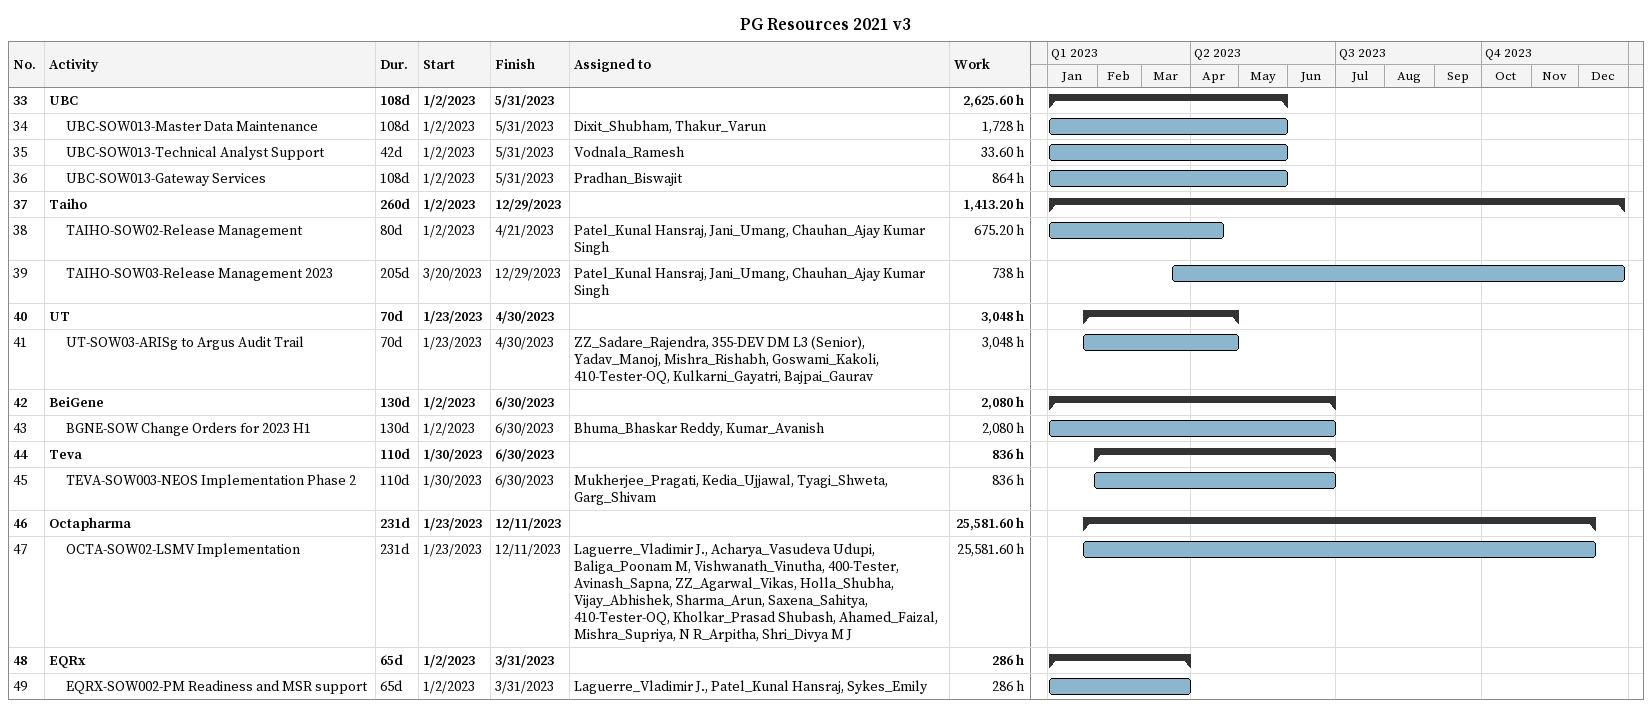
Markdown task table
PG Resources 2021 v3

| ID | Level | Task | Duration | Start | Finish | Resources | Work (h) |
|---|---|---|---|---|---|---|---|
| 33 | 1 | **UBC** | 108d | 2023-01-02 | 2023-05-31 |  | 2625.60 |
| 34 | 2 | UBC-SOW013-Master Data Maintenance | 108d | 2023-01-02 | 2023-05-31 | Dixit_Shubham, Thakur_Varun | 1728 |
| 35 | 2 | UBC-SOW013-Technical Analyst Support | 42d | 2023-01-02 | 2023-05-31 | Vodnala_Ramesh | 33.60 |
| 36 | 2 | UBC-SOW013-Gateway Services | 108d | 2023-01-02 | 2023-05-31 | Pradhan_Biswajit | 864 |
| 37 | 1 | **Taiho** | 260d | 2023-01-02 | 2023-12-29 |  | 1413.20 |
| 38 | 2 | TAIHO-SOW02-Release Management | 80d | 2023-01-02 | 2023-04-21 | Patel_Kunal Hansraj, Jani_Umang, Chauhan_Ajay Kumar Singh | 675.20 |
| 39 | 2 | TAIHO-SOW03-Release Management 2023 | 205d | 2023-03-20 | 2023-12-29 | Patel_Kunal Hansraj, Jani_Umang, Chauhan_Ajay Kumar Singh | 738 |
| 40 | 1 | **UT** | 70d | 2023-01-23 | 2023-04-30 |  | 3048 |
| 41 | 2 | UT-SOW03-ARISg to Argus Audit Trail | 70d | 2023-01-23 | 2023-04-30 | ZZ_Sadare_Rajendra, 355-DEV DM L3 (Senior), Yadav_Manoj, Mishra_Rishabh, Goswami_Kakoli, 410-Tester-OQ, Kulkarni_Gayatri, Bajpai_Gaurav | 3048 |
| 42 | 1 | **BeiGene** | 130d | 2023-01-02 | 2023-06-30 |  | 2080 |
| 43 | 2 | BGNE-SOW Change Orders for 2023 H1 | 130d | 2023-01-02 | 2023-06-30 | Bhuma_Bhaskar Reddy, Kumar_Avanish | 2080 |
| 44 | 1 | **Teva** | 110d | 2023-01-30 | 2023-06-30 |  | 836 |
| 45 | 2 | TEVA-SOW003-NEOS Implementation Phase 2 | 110d | 2023-01-30 | 2023-06-30 | Mukherjee_Pragati, Kedia_Ujjawal, Tyagi_Shweta, Garg_Shivam | 836 |
| 46 | 1 | **Octapharma** | 231d | 2023-01-23 | 2023-12-11 |  | 25581.60 |
| 47 | 2 | OCTA-SOW02-LSMV Implementation | 231d | 2023-01-23 | 2023-12-11 | Laguerre_Vladimir J., Acharya_Vasudeva Udupi, Baliga_Poonam M, Vishwanath_Vinutha, 400-Tester, Avinash_Sapna, ZZ_Agarwal_Vikas, Holla_Shubha, Vijay_Abhishek, Sharma_Arun, Saxena_Sahitya, 410-Tester-OQ, Kholkar_Prasad Shubash, Ahamed_Faizal, Mishra_Supriya, N R_Arpitha, Shri_Divya M J | 25581.60 |
| 48 | 1 | **EQRx** | 65d | 2023-01-02 | 2023-03-31 |  | 286 |
| 49 | 2 | EQRX-SOW002-PM Readiness and MSR support | 65d | 2023-01-02 | 2023-03-31 | Laguerre_Vladimir J., Patel_Kunal Hansraj, Sykes_Emily | 286 |
